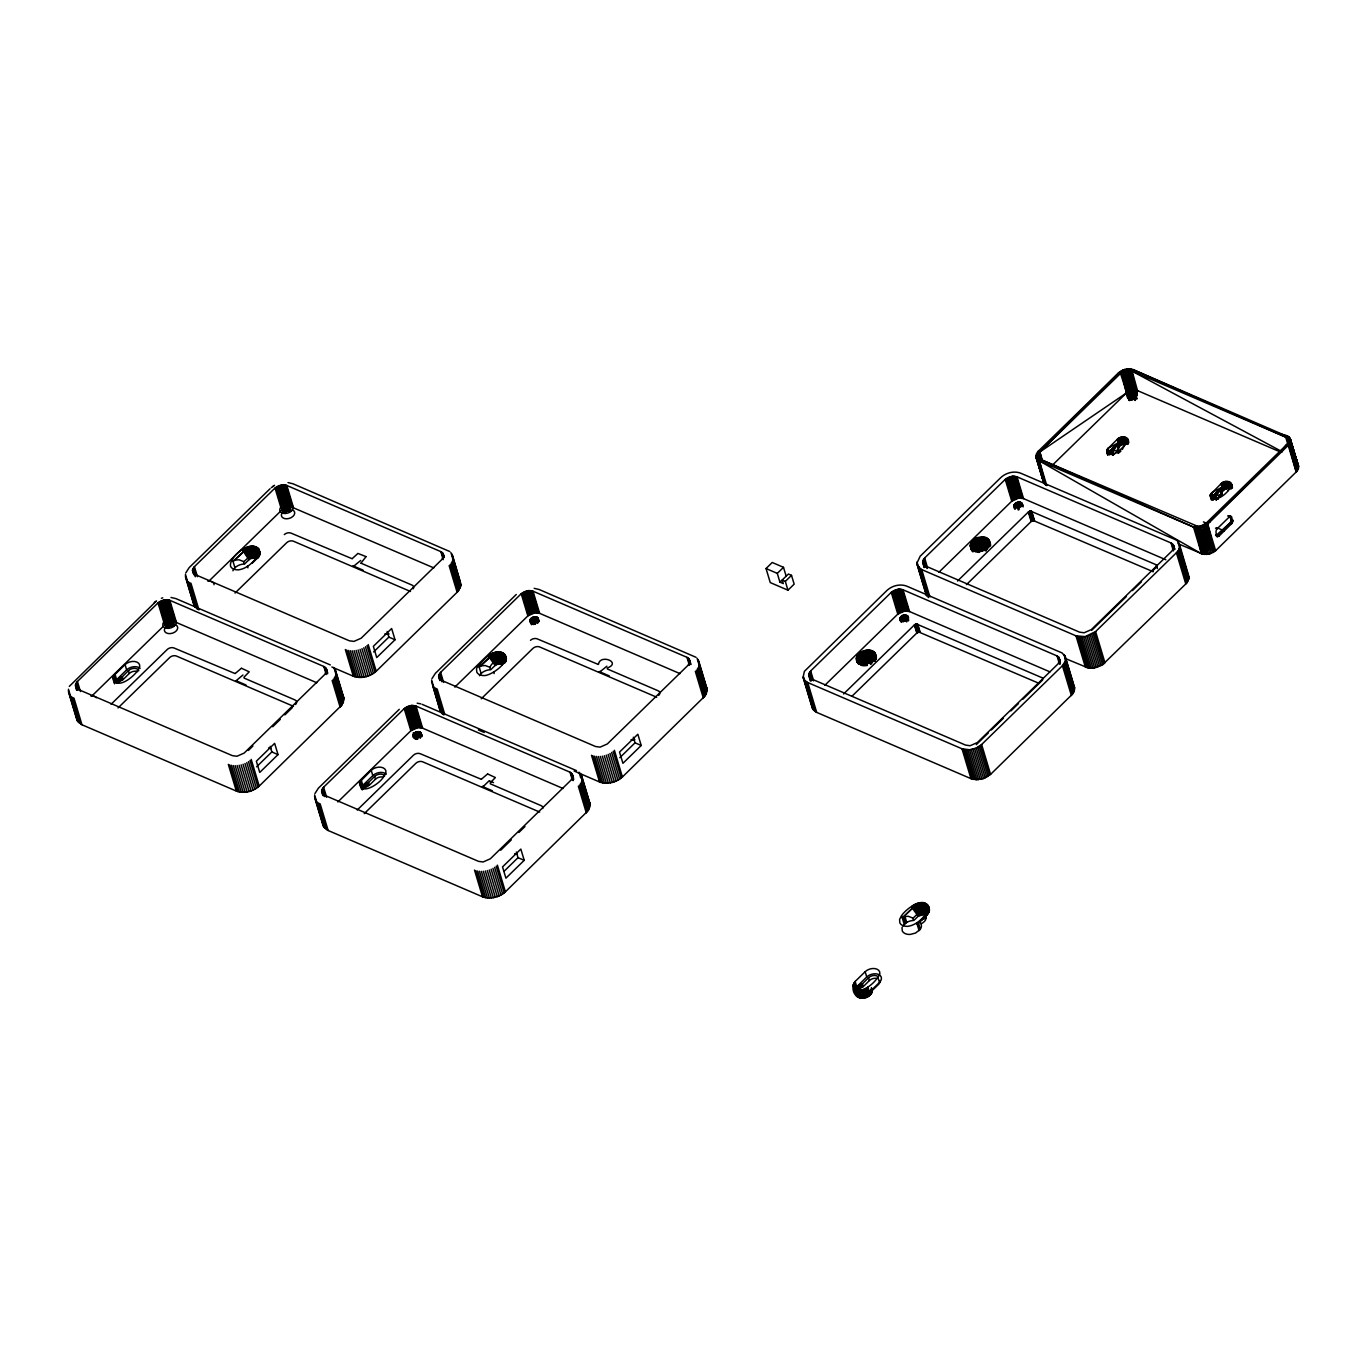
<?xml version="1.0" encoding="UTF-8"?>
<svg xmlns="http://www.w3.org/2000/svg" width="1367" height="1367" viewBox="0 0 1367 1367"><rect width="100%" height="100%" fill="white"/><g stroke="black" fill="none" stroke-linecap="round" stroke-linejoin="round"><path stroke-width="1.5" d="M1043.858 482.79L1035.981 457.279L1038.254 451.247L1118.855 372.644L1120.496 373.345L1129.074 400.07L1129.826 397.096L1133.773 395.49L1133.807 393.388M1124.819 369.329L1133.773 395.49L1134.798 395.541L1136.233 390.193L1131.603 370.935L1132.987 369.568L1285.732 437.132L1288.192 439.388L1290.499 439.354L1288.244 445.386L1207.625 523.988L1203.353 526.722L1198.176 527.85L1193.494 527.064L1040.765 459.5L1038.031 456.219L1039.005 452.973L1118.855 372.644L1123.127 369.91L1128.305 368.782L1132.987 369.568L1289.337 437.269L1298.513 466.062L1297.266 470.932L1215.639 550.679L1209.675 553.994L1202.926 554.233L1178.098 543.707M1279.922 451.776L1137.498 390.603L1131.773 390.244L1126.391 393.012C1127.621 410.032 1146.417 389.202 1129.296 395.336L1129.245 397.831L1126.391 393.012L1121.606 372.422L1120.103 371.585L1131.603 370.935L1285.732 437.132L1288.346 436.432L1298.513 466.062L1290.055 438.26L1287.629 438.482L1288.637 442.276M1288.466 440.413L1287.492 443.66L1281.272 451.178L1286.603 444.685L1288.244 445.386L1296.258 472.093L1288.107 442.583L1290.004 443.011L1298.018 469.718L1290.465 441.78L1288.192 439.388L1290.055 438.26L1298.65 467.241L1290.499 439.354L1288.466 440.413L1290.636 440.533L1298.479 468.471L1290.465 441.78L1288.432 441.473L1290.004 443.011L1297.266 470.932L1289.252 444.241L1287.492 443.66L1288.244 445.386M501.621 652.367C514.607 658.621 493.299 674.871 484.721 675.571A10.03 6.63 -16.7 0 1 476.81 672.171L476.519 669.01A8.595 5.69 -16.7 0 1 477.339 667.113C483.405 660.62 491.061 649.564 501.621 652.367L502.15 654.127L500.117 653.904L499.861 661.457L502.082 665.063M869.617 650.214C869.942 653.153 870.864 666.857 871.018 660.09L872.436 650.914C865.584 647.821 853.008 653.887 857.263 662.414M920.709 923.477L920.008 921.102C926.245 918.299 935.113 905.586 923.186 904.664C919.29 913.959 932.704 917.342 920.982 923.938A10.03 6.63 -16.7 0 1 920.316 929.218L915.582 933.046L910.217 934.43A10.03 6.63 -16.7 0 1 902.305 931.012L902.015 927.851A8.595 5.69 -16.7 0 1 902.169 927.287M870.523 662.055L868.335 662.089L866.405 650.282M977.132 538.171L977.866 540.631L981.113 539.965L983.488 550.44L981.814 547.466L980.378 537.334C969.186 536.565 966.794 553.96 979.729 551.004C990.921 551.772 993.331 534.377 980.378 537.334M1217.262 537.06L1230.351 522.621L1231.086 520.297L1229.753 515.889L1231.394 516.589L1232.709 521.015L1231.992 523.322L1219.21 535.864C1216.049 537.949 1214.955 530.55 1217.091 528.824L1229.497 516.743L1231.394 516.589M75.51 686.354L78.363 689.498L232.356 755.643L236.935 756.259L244.146 753.08L324.748 674.478L326.747 670.291L323.808 666.464L169.816 600.318L165.236 599.72L158.025 602.881L77.423 681.484L75.475 684.97L76.706 690.386M76.449 715.915L77.543 721.161L81.969 724.766L236.337 791.066C244.061 793.937 253.22 791.561 259.217 786.093L342.194 704.706L343.783 697.734L335.376 669.745M192.474 570.124L193.02 572.773L195.361 574.653L349.354 640.798L353.933 641.396L361.144 638.235L441.746 559.633L443.745 555.446L440.823 551.619L286.814 485.473L282.251 484.858L275.04 488.036L194.422 566.639L192.474 570.124L193.687 574.14M193.448 601.07L195.396 607.426L185.434 574.379M321.621 791.408L323.62 787.204L404.222 708.619L411.433 705.44L415.995 706.055L570.005 772.184L572.927 776.012L570.928 780.215L490.326 858.801L483.115 861.979L478.553 861.364L324.543 795.235L321.621 791.408L322.817 795.423M438.619 676.562L440.618 672.359L521.22 593.756L528.431 590.595L533.01 591.21L687.003 657.339L689.942 661.167L687.943 665.353L607.324 743.956L600.113 747.134L595.551 746.519L441.541 680.373L438.619 676.562L439.832 680.578M331.839 666.993L353.335 676.221C361.059 679.091 370.218 676.699 376.215 671.248L458.201 591.21L460.867 585.623L458.919 579.266M322.954 820.234L323.108 825.685L328.148 830.504L482.534 896.803C490.24 899.674 499.399 897.282 505.397 891.831L588.374 810.426L589.963 803.454L581.556 775.465M574.123 771.039L599.532 781.958C607.256 784.812 616.397 782.437 622.412 776.986L705.389 695.581L706.978 688.609L698.571 660.62M808.666 675.144L810.665 670.941L891.267 592.355L898.478 589.177L903.04 589.792L1057.05 655.921L1059.972 659.748L1057.973 663.952L977.371 742.537L970.16 745.716L965.598 745.1L811.588 678.972L808.666 675.144L810.443 681.056M811.947 704.825L812.887 709.302L816.697 712.395L970.963 778.643L976.858 779.72L983.608 778.541L990.579 774.388L1073.18 693.411L1074.547 687.447L1065.252 656.485L1062.005 652.913L906.629 586.101C900.016 583.624 892.155 585.674 887.029 590.373L804.411 671.334L803.061 677.297L812.357 708.26M916.898 563.204L920.162 556.232L1000.986 477.425C1006.129 472.726 1013.989 470.692 1020.602 473.153L1174.868 539.401C1180.729 541.349 1180.951 549.278 1176.423 552.764L1095.599 631.571L1085.244 636.595L1075.983 635.843L921.717 569.595L917.906 566.485L916.898 563.204L926.689 595.807M922.708 562.879L925.562 566.023L1079.571 632.152L1084.134 632.767L1091.344 629.589L1171.946 551.004L1173.945 546.8L1171.023 542.972L1017.014 476.844L1012.451 476.229L1005.241 479.407L924.639 557.992L922.64 562.196L924.109 567.493M1065.833 658.723L1088.047 667.899L1094.625 667.865L1102.588 664.738L1186.727 583.025L1189 578.258L1187.342 572.824M1129.074 400.07L1128.322 397.609L1129.296 395.336L1126.391 393.012L1039.877 451.947L1038.254 451.247L1041.364 460.833M868.575 650.145L869.087 661.987M1129.826 397.096L1130.116 394.704L1127.502 392.09L1121.606 372.422L1122.905 371.636L1128.8 391.304L1131.62 395.952L1132.149 393.867L1123.127 369.91L1125.861 370.577L1130.253 390.689L1133.243 393.73L1132.679 395.627L1128.8 391.304L1124.34 371.004L1121.538 370.679L1122.905 371.636L1127.502 392.09L1131.09 394.192L1130.646 396.447L1128.1 395.644L1129.826 397.096L1129.296 395.336M259.645 552.558C255.834 535.761 227.981 555.993 230.613 566.451A10.03 6.63 -16.7 0 0 238.541 569.851C247.803 568.587 255.475 560.419 259.645 552.558L260.174 554.318M259.935 554.336L258.944 550.115L254.911 548.321L253.681 555.72L254.382 558.095L256.466 559.206L254.894 556.13L250.041 556.198L243.839 561.649L243.804 564.041A10.03 6.63 -16.7 0 0 234.936 567.783L233.586 569.475A8.595 5.69 -16.7 0 0 232.92 570.791M505.91 660.825L505.414 656.553L502.355 663.491L505.79 657.185C504.372 666.993 493.812 656.621 490.035 667.386L489.984 669.762A10.03 6.63 -16.7 0 0 481.133 673.521L479.766 675.195A8.595 5.69 -16.7 0 0 479.441 675.742M505.619 659.082L506.132 660.825L505.927 657.527M856.477 659.971C860.868 670.787 883.936 658.689 872.436 650.914M873.513 661.269L876.059 658.296L875.957 655.323L876.298 658.279L875.769 656.536M978.191 537.812C980.583 542.477 970.228 542.084 971.014 547.996L971.681 550.081L975.645 551.482M971.185 549.483C991.024 555.173 967.682 552.012 970.587 543.981M928.894 909.055C925.955 892.822 902.459 911.037 900.409 917.889A8.595 5.69 -16.7 0 0 899.589 919.769L899.879 922.947A10.03 6.63 -16.7 0 0 907.791 926.348C917.052 925.083 924.724 916.898 928.894 909.055L929.423 910.815M925.356 915.292C924.485 911.447 920.76 910.268 924.16 904.817L927.988 906.731L929.252 909.328L924.81 916.351L925.527 918.709M869.822 661.97L870.061 652.144L865.841 652.23L860.766 654.383L860.236 652.623M984.206 550.423L983.591 537.265M165.356 623.762C165.253 628.376 173.387 626.872 173.626 622.976C172.276 617.679 161.682 622.327 166.398 627.282M284.387 506.593L285.976 511.856C303.218 501.501 269.214 507.687 287.138 511.514M413.039 735.275C413.295 731.379 421.412 729.875 421.326 734.472C419.566 741.512 410.015 733.208 413.808 737.975M421.685 734.763C419.498 731.909 413.398 733.806 413.637 737.531M530.037 620.43C530.293 616.534 538.41 615.013 538.325 619.627C536.565 626.65 527.013 618.362 530.823 623.13M530.635 622.668L531.575 620.157L534.787 618.619L537.983 619.166L538.854 621.387L537.863 617.747M899.982 618.653C902.562 609.938 914.301 619.661 903.399 620.977C897.213 617.252 900.887 623.677 901.092 618.875C902.408 614.996 909.551 618.875 907.791 615.987M1014.024 505.192C1013.938 509.806 1022.055 508.302 1022.311 504.406C1020.653 498.904 1010.179 504.133 1015.015 509.225M860.151 663.986L863.722 664.858L857.006 661.731L859.159 655.682L860.082 655.101L864.884 660.893L865.584 663.268L864.081 665.268L863.363 662.892L857.143 658.689L856.613 656.929M970.929 543.195L971.339 547.21L970.365 544.75M1125.861 370.577L1126.562 368.953L1131.773 390.244L1134.285 393.799L1136.233 390.193L1130.338 370.525L1131.568 369.107L1137.498 390.603L1136.455 396.259L1134.798 395.541L1133.311 390.022L1128.92 370.32L1129.996 368.834L1134.815 390.005L1133.773 395.49M1128.646 442.549C1128.988 436.774 1122.085 435.526 1118.36 438.431L1118.428 442.737L1111.747 452.255L1113.251 454.63M1218.39 499.228C1211.64 499.297 1218.1 491.505 1220.526 490.07L1221.944 487.199L1221.876 482.893C1225.823 479.817 1232.726 481.492 1232.368 487.421M1137.498 390.603L1135.721 395.815L1135.191 394.055L1137.498 390.603L1136.643 395.798M1230.625 487.028L1228.215 481.509L1230.3 488.532L1226.968 481.372L1229.036 488.395L1225.635 481.457L1227.686 488.497L1224.302 481.748L1226.336 488.788L1223.021 482.226L1225.054 489.301L1221.876 482.893L1210.376 494.564L1211.435 498.084L1212.666 496.255L1215.263 496.717L1216.596 499.604L1221.739 494.512C1221.09 489.779 1227.617 487.353 1231.428 488.873M870.625 650.367C866.268 661.201 876.435 666.84 875.427 653.58M506.046 657.852L502.287 664.533L501.552 662.175L504.338 655.442L502.868 654.588L500.51 661.611L501.211 663.986M856.306 658.484L857.878 662.961C864.064 668.668 863.209 657.783 869.805 659.68L871.565 650.607M970.28 545.536C972.193 552.234 977.713 550.798 981.814 547.466C986.051 548.372 989.571 548.936 990.135 543.075L986.137 540.273L978.943 540.273M864.217 650.76L864.747 652.503L866.934 652.196L868.37 659.612L867.498 650.162M982.548 537.197L982.565 547.364L981.472 537.214M871.548 663.935L870.454 659.851L871.958 652.52L866.934 652.042L861.688 653.802L861.159 652.059M985.556 550.679L984.633 547.603L986.273 540.119L985.539 537.658M1109.098 454.613L1111.661 452.87L1107.714 454.579L1108.398 452.682L1118.428 442.737L1117.386 439.234L1118.36 438.431L1121.538 444.839L1126.784 444.07L1124.699 437.047L1127.912 444.412L1125.81 437.389L1128.083 443.062M1232.163 486.994L1231.308 483.901C1231.564 491.197 1213.264 506.046 1210.376 494.564L1210.94 497.537M113.085 677.998L115.067 674.358L125.063 664.618A8.561 5.656 -16.7 0 1 136.837 662.055A8.561 5.656 -16.7 0 1 137.777 670.069C135.367 675.401 116.708 691.377 113.085 677.998L114.298 682.03M359.47 782.795C360.478 797.61 382.64 781.565 383.956 775.807A8.561 5.656 -16.7 0 0 383.016 767.776A8.561 5.656 -16.7 0 0 371.243 770.339L359.88 781.856L361.298 788.844M853.196 985.077L855.161 981.455L865.157 971.698A8.561 5.656 -16.7 0 1 876.948 969.152A8.561 5.656 -16.7 0 1 877.87 977.166L879.459 982.429L869.463 992.186L871.223 989.486L872.078 992.288C866.388 1002.729 850.957 998.799 853.196 985.077L856.22 995.74M872.078 992.288L871.428 987.64M803.061 677.297L804.65 680.39L807.743 682.543L962.009 748.791L969.579 749.765L976.26 748.039L981.626 744.519L1062.449 665.712L1065.371 661.15L1065.252 656.485M986.12 550.918L985.197 547.842L987.145 540.426L986.41 537.966M862.133 651.546L862.662 653.306L857.143 658.689L857.502 662.329M873.24 651.324L871.497 660.415L872.214 662.773M988.512 539.384L989.247 541.845L985.675 548.167L987.948 540.836L987.213 538.376M864.286 664.721L863.585 662.363L857.707 657.92L857.417 655.374M255.834 548.56L253.681 555.72L253.493 546.253M502.014 654.28L499.861 661.457L501.108 654.058L505.124 655.852L504.594 654.092M925.083 905.039L922.93 912.216L918.009 913.429L913.105 918.146L913.053 920.521A10.03 6.63 -16.7 0 0 906.714 922.417L902.835 925.955M870.454 659.851L872.812 652.828L870.061 652.144M984.633 547.603L986.991 540.58L983.283 539.657M925.937 905.364L923.579 912.37L924.28 914.745M255.031 558.249L254.33 555.891L256.688 548.868L254.894 556.13L255.595 558.505M503.654 654.981L501.074 661.85L501.792 664.225M871.018 660.09L873.581 653.221L875.068 654.075L871.497 660.415L874.47 653.546L873.94 651.786M985.197 547.842L987.76 540.973L989.742 542.426L986.068 548.543L989.742 542.426L989.007 539.982M926.706 905.74L924.143 912.626L924.861 914.984M1015.083 508.712C1016.04 502.953 1026.087 508.968 1021.764 503.039M185.758 572.961L189.142 567.647L270.068 488.737M314.94 793.526L318.34 788.229L399.267 709.319M431.938 678.681L435.338 673.384L516.265 594.474M257.457 549.261L255.561 559.855L257.816 557.685M985.675 548.167L988.649 541.298L987.914 538.837M927.407 906.201L924.622 912.934L926.074 917.667M925.083 919.205L924.382 916.847L928.415 913.139L928.671 909.841M1209.966 521.972L1206.002 523.288L1207.625 523.988L1214.392 551.738L1206.395 525.031L1204.891 524.21L1207.625 523.988L1286.603 444.685L1206.002 523.288L1200.619 526.056L1199.918 527.679L1206.19 554.541L1197.577 526.295L1040.765 459.5L1038.151 460.201L1035.981 457.279L1038.031 456.219L1039.21 460.166L1038.031 456.219L1036.015 454.852L1038.049 455.143L1039.228 459.09M857.98 654.639L858.151 657.185L863.585 662.363L857.382 658.689M258.141 549.705L258.739 550.235C256.5 552.456 254.057 563.033 258.653 555.822M501.945 662.568L504.338 655.442M927.988 906.731L925.015 913.327L926.16 917.137M259.217 550.816L256.022 557.275L259.593 551.448L258.739 550.235M872.146 661.235L876.23 656.023L872.146 661.235L875.563 654.673L875.034 652.913M926.143 916.625L925.271 913.771L928.483 907.312M69.307 686.388L156.47 600.933M875.341 654.776L871.873 660.791L874.863 654.195L873.581 653.221M875.068 660.569L875.512 659.817L874.521 661.303M858.647 653.922L858.698 656.45L863.91 661.833L864.627 664.208M972.603 540.973L973.355 543.434L971.322 546.441M925.271 913.771L928.859 907.944M1122.341 449.418L1127.792 439.439M1227.908 490.736L1229.975 487.592M256.176 557.753L259.593 551.448M925.425 914.25L929.116 908.628M1115.233 377.907L1118.855 372.644L1121.606 372.422L1039.877 451.947L1042.389 462.285M259.867 552.131L256.21 558.266L258.756 555.139M988.409 547.278L990.323 544.562L989.537 542.528L986.342 548.987L990.409 543.776M929.252 909.328L925.459 914.762L929.287 910.08M1220.902 483.679L1221.944 487.199L1211.606 492.735L1212.666 496.255L1220.526 490.07L1216.032 495.52L1217.091 499.04L1219.415 495.845M927.322 912.131L927.851 913.891L917.189 924.348L920.008 921.102M971.954 541.691L972.877 544.203L976.944 541.195L981.267 550.986L979.985 551.721L974.21 539.675M502.39 664.003L506.217 659.304M873.598 660.671L876.401 657.51L875.871 655.75M1217.091 499.04L1221.585 493.607L1220.697 489.096L1212.666 496.255L1215.553 496.101L1216.596 499.604L1216.032 495.52L1221.739 494.512L1220.68 491.009L1221.585 493.607M1117.386 439.234L1107.338 449.162L1107.731 454.869M503.569 663.046L506.115 660.073M137.708 671.641A6.117 4.05 -16.7 0 0 129.301 673.47L123.184 679.502L116.708 683.295L114.281 675.23M383.136 777.122A6.117 4.05 -16.7 0 0 375.481 779.207L369.363 785.222L362.904 789.032L360.478 780.95M877.05 978.482A6.117 4.05 -16.7 0 0 869.395 980.566L863.278 986.598L856.819 990.392L854.392 982.309M925.852 918.197L925.151 915.822L928.979 911.584M927.646 913.822L918.419 922.896L920.316 929.218M873.581 660.927L876.059 658.296M873.445 661.525L875.854 659.065M257.064 558.18L259.388 555.856M925.151 915.822L928.637 912.353M140.118 668.429A8.561 5.656 -16.7 0 0 126.635 669.881L116.639 679.638L122.329 676.682L128.447 670.667A6.117 4.05 -16.7 0 1 134.376 668.36A6.117 4.05 -16.7 0 1 138.802 670.701M386.297 774.149A8.561 5.656 -16.7 0 0 372.815 775.619L362.819 785.359L368.526 782.42L374.643 776.388A6.117 4.05 -16.7 0 1 384.691 775.858M879.459 982.429A8.561 5.656 -16.7 0 0 878.52 974.415A8.561 5.656 -16.7 0 0 866.746 976.978L856.75 986.718L862.44 983.779L868.558 977.747A6.117 4.05 -16.7 0 1 878.178 976.721M208.673 581.351L281.67 510.164M91.674 696.196L163.151 626.496M249.46 559.308L249.358 556.54L245.684 549.978L233.039 561.461L243.958 551.14L249.46 559.308L244.556 564.024M252.212 563.187L255.116 560.35M111.069 704.278L167.287 649.445A4.887 3.23 -16.7 0 1 174.019 647.992L235.107 673.572M235.039 593.056L286.711 542.682A4.887 3.23 -16.7 0 1 293.444 541.212L410.493 591.484M118.04 707.918L169.713 657.527A4.887 3.23 -16.7 0 1 176.446 656.057L293.495 706.329M352.31 558.573L357.915 553.413L365.878 556.574M235.295 673.435L241.395 668.241M354.412 565.613L360.717 560.47M244.01 677.178L249.204 671.829L241.6 668.309M248.384 750.449L252.946 746.006M272.716 726.748L280.303 719.332M284.866 714.89L292.47 707.474M373.601 651.956L388.843 637.107L387.169 631.486M256.603 766.802L271.845 751.953L270.153 746.331M395.029 639.756L376.728 657.578L373.362 646.335L391.645 628.512L395.029 639.756L388.843 637.107M278.014 754.601L259.73 772.44L256.364 761.197L274.647 743.358L278.014 754.601L271.845 751.953M454.852 687.088L527.867 615.902L535.061 612.724L539.64 613.339L679.997 673.623M337.854 801.933L410.852 730.747L418.063 727.569L422.642 728.184L562.999 788.469M495.127 665.49L496.255 664.635L495.555 662.26L490.975 656.245L479.236 667.181L489.403 657.527L495.127 665.49L490.736 669.745M357.248 809.999L413.483 755.182A4.887 3.23 -16.7 0 1 420.216 753.713L481.304 779.31M481.235 698.793L532.908 648.402A4.887 3.23 -16.7 0 1 539.64 646.95L656.69 697.204M364.237 813.638L415.91 763.247A4.887 3.23 -16.7 0 1 422.642 761.795L539.675 812.066M598.49 664.311C599.908 653.631 622.156 662.397 607.204 668.053M481.492 779.156L487.575 773.961M600.591 671.334L606.897 666.207M483.593 786.179L489.181 780.745M490.206 782.898L495.384 777.55L487.797 774.03M787.956 590.185L785.324 581.402L782.232 580.069L783.291 583.589L779.925 582.154L788.434 574.037L791.51 575.353L794.159 584.136L787.956 590.185L770.253 582.581L766.033 568.535L772.235 562.486L783.496 567.322L786.128 576.105M779.925 582.154L777.293 573.371L783.496 567.322M500.664 850.24L511.292 839.868M518.896 832.469L524.979 826.539M785.324 581.402L791.51 575.353M619.798 757.694L635.04 742.828L633.348 737.206M504.32 871.052L518.025 857.673L516.35 852.051M641.208 745.476L622.925 763.316L619.541 752.072L637.842 734.233L641.208 745.476L635.04 742.828M524.21 860.321L505.91 878.161L502.543 866.917L520.827 849.078L524.21 860.321L518.025 857.673M1040.765 459.5L1039.364 460.867L1045.635 484.892M938.77 572.363L1011.768 501.176L1018.979 498.015L1023.558 498.63L1165.863 559.752M824.797 685.311L897.794 614.125L905.005 610.964L909.585 611.579L1049.941 671.863M1051.872 465.686L1126.391 393.012L1130.116 394.704L1130.646 396.447M957.532 581.043L1028.343 512.01L1030.598 511.087L1156.585 564.947L1156.79 566.792L1152.039 571.474M843.559 693.992L914.369 624.958L916.625 624.035L1042.85 678.083L1042.577 680.014L1022.994 699.118M852.017 696.196L916.796 633.041L919.051 632.118L1038.903 683.295M966.418 584.666L1031.179 521.493L1033.435 520.571L1153.287 571.765M1126.459 443.13C1122.854 447.06 1112.943 459.808 1106.774 451.964M1120.291 451.144L1117.967 453.4L1120.974 451.007M1216.032 495.52L1212.666 496.255L1221.944 487.199L1223.892 489.967L1221.876 482.893M1201.508 553.755L1193.494 527.064L1194.895 525.697L1201.508 553.755L1038.151 460.201L1039.689 458.902L1037.16 459.363L1043.875 483.098L1035.844 456.082L1038.031 456.219M1091.772 630.238L1126.425 596.456M1132.457 590.578L1141.496 581.761M976.294 744.656L988.358 732.9M991.365 729.961L1003.412 718.205M1010.948 710.874L1018.483 703.527M1215.964 535.591L1233.017 520.195M913.805 920.504L918.18 916.249L912.472 908.286L902.288 917.958L912.285 908.201L917.872 905.039L923.272 904.493L922.742 902.75M853.196 986C858.989 997.09 874.538 983.129 877.87 977.166M1112.516 451.059L1113.097 455.16L1111.747 452.255L1109.15 451.793L1117.181 444.634L1118.223 450.068L1112.516 451.059L1113.575 454.579L1118.223 450.068L1119.419 446.325L1117.676 443.66L1109.15 451.793L1112.516 451.059L1117.01 445.625L1109.15 451.793L1108.09 448.273L1118.428 442.737L1120.393 445.522L1121.538 444.839L1119.522 437.782L1122.837 444.343L1120.786 437.286L1124.17 444.036L1122.119 436.996L1125.519 443.95L1123.452 436.927L1126.784 444.07M872.266 990.46L878.485 984.462A6.117 4.05 -16.7 0 0 879.75 980.6M1212.666 496.255L1221.175 488.122L1222.935 490.787L1221.944 487.199M973.355 543.434L975.098 542.238L980.6 551.328M924.382 916.847L927.185 914.608L926.655 912.848M918.18 916.249L923.648 914.574M1212.922 499.809L1215.28 497.896L1211.333 499.946L1215.16 497.315L1216.305 500.219L1215.263 496.717L1211.914 497.144L1210.854 493.624L1211.435 498.084L1215.263 496.717L1211.23 499.023L1210.188 495.52L1210.957 498.459M499.69 651.974L500.202 653.734L494.854 654.434L489.984 656.775L489.454 655.015M918.709 915.787L913.207 907.62L913.891 906.902L915.89 905.962L920.008 915.053M272.836 486.549L274.562 485.285M271.281 487.677L273.468 486.071M154.283 602.522L155.821 601.395M865.584 663.268L868.335 662.089M250.076 558.898L250.041 556.198L246.624 549.483L244.642 550.423L244.112 548.663M1043.414 482.004L1036.425 458.372L1038.288 457.227L1035.981 457.279M1213.025 499.98L1215.605 498.391M533.403 618.226L534.822 622.976L532.207 624.206L530.789 619.473M416.405 733.071L417.824 737.821L415.209 739.069L413.312 732.729M1107.441 454.015L1106.672 451.059L1107.714 454.579L1111.747 452.255L1108.398 452.682L1107.338 449.162L1107.919 453.622L1111.747 452.255M859.399 653.238L866.2 662.858M1109.133 454.801L1111.781 453.434M352.122 558.727L291.034 533.13A4.887 3.23 -16.7 0 0 284.302 534.6M354.224 565.75L353.062 565.904M495.367 652.247L495.896 653.99L491.744 655.579L491.214 653.819M598.302 664.447L537.214 638.867A4.887 3.23 -16.7 0 0 530.481 640.32M600.403 671.47L599.259 671.624M483.405 786.333L482.243 786.469M496.255 664.635L500.578 663.815M1129.86 396.55L1130.919 400.07L1135.379 398.668L1135.328 395.148M1211.23 499.023L1215.16 497.315M974.944 542.135L975.987 541.691L979.678 548.252L976.106 538.598M866.883 662.534L862.662 653.306L865.499 660.5L861.808 653.939L860.766 654.383L864.884 660.893M250.742 558.573L254.382 558.095M981.267 550.986L982.736 550.542M975.132 539.111L975.867 541.571L976.944 541.195M252.451 546.185L252.98 547.945L247.564 548.902L247.034 547.159M923.186 904.664L916.881 905.552L920.726 914.796M234.646 560.162L239.071 559.787L243.839 561.649M480.825 665.883L485.268 665.524L490.035 667.386M913.105 918.146L908.337 916.283L903.895 916.659L905.791 922.981M161.374 598.268L162.758 597.84M857.006 661.731L863.448 664.43M905.244 616.004L906.663 620.755L904.766 621.199L903.348 616.466M976.841 541.059L977.935 540.768L981.984 550.73M287.207 505.807L288.796 511.07L287.343 511.292L285.771 506.029M536.735 619.251L537.675 622.412L535.761 622.703L534.343 617.952M420.677 737.257L418.763 737.548L417.345 732.815M255.441 546.646L255.971 548.389L249.734 548.44L252.212 558.112M1200.619 526.056L1197.577 526.295L1196.501 527.799L1202.926 554.233L1194.912 527.525L1196.159 526.107L1204.515 554.489L1198.176 527.85L1199.081 526.278L1199.918 527.679L1207.932 554.37L1200.619 526.056L1203.353 526.722L1211.367 553.413L1204.942 525.953L1203.592 524.996L1206.395 525.031L1212.956 552.661L1204.942 525.953L1202.14 525.612L1203.353 526.722L1209.675 553.994L1201.661 527.303M981.113 539.965L984.24 539.897L984.906 550.508M389.099 633.929L388.006 634.032A10.03 6.63 -16.7 0 1 384.879 633.844M500.117 653.904L496.99 653.973L499.143 663.747M634.886 739.701L634.185 739.769A10.03 6.63 -16.7 0 1 631.076 739.564M1036.425 458.372L1038.852 458.133L1037.16 459.363L1044.593 484.157M1109.15 451.793L1112.037 451.64L1113.097 455.16M981.113 539.794L982.172 539.845M866.934 652.042L867.994 652.093M236.064 680.749L242.984 675.008M971.664 545.655L977.764 550.115L972.125 544.886L971.39 542.426M857.707 657.92L856.955 656.143M288.01 482.602L292.948 483.764L449.846 551.567M534.189 588.34L539.145 589.502L696.025 657.305M171.012 597.464L175.95 598.626L330.318 664.926M417.191 703.185L420.746 703.851M982.207 539.675L983.232 539.828L983.3 547.364M270.769 748.484L268.53 747.903M516.948 854.204L514.727 853.623M857.946 657.134L863.91 661.833M433.817 567.903L291.769 507.106L285.139 484.977M986.991 540.58L988.649 541.298M871.958 652.52L874.47 653.546M972.057 550.713L975.765 551.687M1278.897 433.544L1287.116 435.765L1285.732 437.132L1288.09 444.993M860.27 664.123L864.098 665.251M858.493 656.382L864.354 661.355L865.055 663.713M857.878 662.961L863.722 664.858M984.325 539.726L986.137 540.273L983.984 547.432L984.599 537.419M870.147 651.974L871.035 652.281M316.819 682.748L175.642 622.173L169.012 600.028M986.273 540.119L987.948 540.836M872.095 652.367L872.966 652.674M863.26 663.422L857.092 660.945L863.26 663.422L856.921 659.458L856.391 657.698M1229.941 516.282L1231.582 516.982M1228.284 515.701L1229.924 516.418M1227.856 516.043L1229.497 516.743M1231.001 519.802L1232.624 520.502M1231.086 520.297L1232.709 521.015M1231.052 520.878L1232.692 521.579M1230.915 521.476L1232.556 522.177M1230.676 522.074L1232.316 522.775M1230.351 522.621L1231.992 523.322M1229.975 523.065L1231.599 523.766M1203.404 521.886L1207.198 523.527M1216.698 527.611L1224.302 530.874L1223.773 529.114M1215.468 528.123L1217.091 528.824M1217.57 535.163L1219.21 535.864M1217.16 535.488L1218.783 536.189M1215.502 534.907L1218.356 536.377M1215.69 535.317L1217.963 536.411M1193.494 527.064L1039.364 460.867L1046.814 485.661M766.033 568.535L777.293 573.371M859.159 655.682L864.354 661.355L859.928 654.998M361.127 563.238L411.98 585.076A4.887 3.23 -16.7 0 1 413.193 588.818M607.307 668.959L658.159 690.796A4.887 3.23 -16.7 0 1 658.689 695.393M353.267 565.955L363.075 570.159M599.464 671.693L609.255 675.896M489.403 657.527L488.702 655.682M912.472 908.286L911.772 906.458M422.13 704.347L576.515 770.646M478.382 729.927L484.243 732.439M489.899 781.053L493.538 782.607M244.129 678.1L294.964 699.938A4.887 3.23 -16.7 0 1 295.511 704.518M490.309 783.821L541.161 805.659A4.887 3.23 -16.7 0 1 542.75 808.512M236.269 680.8L246.06 685.021M482.448 786.538L492.257 790.741M971.424 549.414L976.072 551.482M971.271 548.697L977.473 551.687M872.812 652.828L873.752 653.067M874.265 653.682L875.068 654.075L874.538 652.332M1131.603 370.935L1282.331 451.811M530.106 619.917L532.036 624.172L531.507 622.412M863.363 662.892L857.143 658.689M979.062 548.645L973.372 540.29M977.764 550.115L971.561 546.441L977.456 551.174M972.33 544.937L978.088 549.602L972.877 544.203L978.533 549.107L979.456 552.165M1133.875 399.198L1135.379 400.463L1134.849 398.703M1296.36 463.123L1297.351 463.96L1289.918 439.183L1298.069 464.951M1072.036 683.517L1074.547 687.447M439.559 708.191L442.635 714.155L434.638 687.447M340.844 693.12L341.904 694.111M973.526 543.502L978.533 549.107L974.278 542.853M504.919 655.972L505.107 654.69M366.031 556.677L360.956 563.136M490.155 656.861L495.657 665.028M588.1 799.849L589.963 803.454M919.325 915.394L913.361 905.159M244.778 550.525L249.358 556.54M876.367 656.758L872.3 661.713L876.401 657.51M1220.697 489.096L1222.201 491.693L1221.175 488.122M1117.181 444.634L1118.684 447.231L1117.676 443.66M914.933 906.458L918.624 913.019M491.864 655.699L495.555 662.26M705.953 686.114L706.978 688.609M342.758 695.222L343.783 697.734M1126.391 393.012L1128.903 398.6L1128.715 396.071M492.821 655.203L496.939 664.294M863.158 651.119L867.601 662.26M493.812 654.776L497.656 664.037M251.477 558.3L246.009 547.586M1231.582 487.523L1229.326 481.85L1230.898 487.113M980.344 547.911L977.866 540.631L978.977 540.426L981.062 547.654L979.285 537.521M863.756 653.016L866.165 660.158M1231.411 484.807L1232.419 487.865M1035.844 456.082L1043.397 479.595M908.098 616.397L908.628 618.157M907.38 615.628L907.91 617.388M908.081 618.38L908.611 620.14M906.868 615.355L907.398 617.115M907.756 618.892L908.286 620.635M906.287 615.167L906.817 616.91M905.62 615.047L906.15 616.807M904.92 615.03L905.45 616.79M906.218 620.191L906.748 621.951M904.202 615.099L904.732 616.859M903.467 615.253L903.997 617.013M902.767 615.492L903.297 617.252M902.1 615.816L902.63 617.576M901.502 616.192L902.032 617.952M900.99 616.637L901.519 618.397M900.563 617.115L901.092 618.875M900.255 617.628L900.785 619.388M900.938 620.362L901.468 622.122M901.058 621.78L900.05 618.14L900.938 621.404M538.154 618.157L538.923 620.874M537.453 617.406L537.983 619.166M538.137 620.14L538.666 621.9M536.941 617.132L537.47 618.875M536.342 616.927L536.872 618.687M537.402 621.131L537.932 622.891M535.676 616.825L536.223 618.567M536.872 621.575L537.419 623.335M534.975 616.79L535.505 618.55M534.258 616.859L534.787 618.619M533.523 617.03L534.07 618.773M534.907 622.515L535.437 624.275M532.822 617.269L533.352 619.029M534.189 622.668L534.719 624.429M532.156 617.576L532.686 619.336M533.455 622.737L534.001 624.497M531.558 617.969L532.088 619.729M532.754 622.72L533.284 624.48M531.045 618.397L531.575 620.157M532.105 622.617L532.634 624.36M530.618 618.892L531.148 620.635M530.311 619.388L530.84 621.148M530.994 622.139L531.524 623.899M421.156 733.002L421.925 735.719M420.848 732.592L421.856 736.232M420.438 732.251L420.968 734.011M421.139 735.002L421.668 736.745M419.925 731.977L420.455 733.737M419.344 731.772L419.874 733.532M418.678 731.67L419.208 733.43M419.874 736.42L420.404 738.18M417.977 731.653L418.507 733.395M417.26 731.721L417.789 733.464M416.525 731.875L417.055 733.635M415.824 732.114L416.354 733.874M417.191 737.514L417.721 739.274M415.158 732.439L415.688 734.182M416.457 737.599L416.986 739.342M414.56 732.815L415.09 734.575M415.756 737.565L416.286 739.325M414.047 733.259L414.577 735.002M415.107 737.462L415.636 739.222M413.62 733.737L414.15 735.497M413.312 734.233L413.842 735.993M413.107 734.763L413.637 736.523M1231.957 486.584L1230.915 483.081L1231.992 487.814M1128.458 442.139L1127.399 438.619L1128.476 443.369M1022.072 503.449L1023.131 506.952M1021.354 502.68L1022.413 506.2M1020.841 502.407L1021.901 505.927M1020.26 502.219L1021.303 505.722M1019.594 502.099L1020.653 505.619M1018.893 502.082L1019.953 505.602M1018.176 502.15L1019.218 505.67M1017.441 502.304L1018.5 505.824M1016.74 502.543L1017.8 506.063M1016.074 502.868L1017.133 506.388M1015.476 503.244L1016.535 506.764M1014.963 503.688L1016.006 507.208M1014.536 504.167L1015.596 507.687M1014.211 504.679L1015.271 508.182M1290.072 442.156L1288.346 436.432L1286.791 437.73L1288.244 443.438M1288.808 442.43L1287.629 438.482L1289.337 437.269L1286.791 437.73L1288.568 443.626M1230.232 482.38L1231.821 487.643M1207.625 523.988L1215.639 550.679M1134.815 390.005L1128.305 368.782L1127.416 370.337L1133.311 390.022M1135.926 394.499L1136.455 396.259M1135.84 395.131L1136.9 398.651M1136.25 397.336L1136.78 399.096M1179.225 543.536L1189.068 577.062M1134.32 395.148L1135.379 398.668M1177.961 541.554L1189 578.258M1179.345 548.201L1188.726 579.471M1131.261 395.866L1132.32 399.386L1132.252 393.645L1133.824 398.908L1133.807 395.234M1178.867 549.414L1188.248 580.685M1178.2 550.611L1187.581 581.864M1177.346 551.755L1186.727 583.025M1176.423 552.764L1185.804 584.034M1173.672 545.467L1174.868 549.431M1173.347 544.852L1174.543 548.816M1172.92 544.288L1174.116 548.252M1129.039 398.908L1129.569 400.651M1172.39 543.793L1174.168 549.722M1171.741 543.348L1173.535 549.295M1171.023 542.972L1173.399 550.901M1126.716 437.918L1128.305 443.198M1156.294 564.776L1157.422 568.569M1107.919 453.622L1106.86 450.119L1107.714 454.579M1095.599 631.571L1104.98 662.841M1094.523 632.511L1103.904 663.781M1039.877 451.947L1042.833 461.773M1093.207 633.468L1102.588 664.738M1040.15 459.944L1037.228 452.392L1039.005 452.973L1040.919 460.508M1091.772 634.339L1101.153 665.609M1045.584 484.995L1038.151 460.201L1044.627 484.072M1090.234 635.091L1099.615 666.361M1037.741 460.576L1043.448 479.646M1088.61 635.723L1097.991 666.993M1086.953 636.236L1096.334 667.489M1085.244 636.595L1094.625 667.865M1083.553 636.817L1092.934 668.087M1081.861 636.902L1091.242 668.173M1080.238 636.834L1089.619 668.104M1078.666 636.629L1088.047 667.899M1077.196 636.27L1086.577 667.54M1075.983 635.843L1085.364 667.113M1031.709 511.275L1034.546 520.759M1031.367 511.173L1034.221 520.656M1030.991 511.104L1033.845 520.588M1030.598 511.087L1033.435 520.571M1030.171 511.138L1033.025 520.622M1029.761 511.224L1032.615 520.707M1029.368 511.361L1032.205 520.844M1028.975 511.531L1031.829 521.032M1028.633 511.754L1031.487 521.237M1028.343 512.01L1031.179 521.493M1017.014 476.844L1023.558 498.63M1016.211 476.553L1022.738 498.34M1015.339 476.348L1021.867 498.118M1014.417 476.212L1020.944 497.998M1013.443 476.177L1019.97 497.964M1012.451 476.229L1018.979 498.015M1011.443 476.365L1017.971 498.152M1064.705 655.459L1074.684 688.609M1063.987 654.503L1074.599 689.805M1010.435 476.587L1016.963 498.357M1065.371 661.15L1074.325 691.001M1009.444 476.878L1015.971 498.665M1017.971 505.687L1019.15 509.669M1064.893 662.363L1073.847 692.215M1008.487 477.254L1015.015 499.04M1017.048 506.029L1018.244 510.011M1064.227 663.559L1073.18 693.411M1007.582 477.698L1014.109 499.485M1063.372 664.704L1072.326 694.573M1006.727 478.211L1013.255 499.997M1062.449 665.712L1071.403 695.564M1005.941 478.775L1012.469 500.561M1058.947 657.237L1060.143 661.201M1005.241 479.407L1011.768 501.176M1058.417 656.741L1060.194 662.67M1057.768 656.297L1060.16 664.225M1057.05 655.921L1059.425 663.849M989.4 540.631L990.545 544.51L986.478 549.483L990.323 544.562L990.477 546.031L989.742 543.588M972.21 549.5L972.945 551.96M970.297 546.287L971.834 550.816M981.626 744.519L990.579 774.388M924.639 557.992L927.595 567.903M980.566 745.459L989.52 775.328M924.024 558.659L926.997 568.552M923.511 559.342L925.903 567.271M979.233 746.416L988.204 776.285M923.118 560.06L924.912 565.989M922.845 560.778L924.622 566.707M922.674 561.478L924.451 567.425M977.798 747.288L986.752 777.139M976.26 748.039L985.214 777.891M921.717 569.595L929.919 596.952M920.606 569.031L928.825 596.388M974.637 748.672L983.608 778.541M919 566.656L928.33 597.601M916.967 562.008L926.843 594.799M972.979 749.184L981.933 779.036M917.035 564.349L926.416 595.619M971.271 749.543L980.242 779.412M969.579 749.765L978.533 779.634M967.904 749.851L976.858 779.72M966.264 749.782L975.218 779.651M964.692 749.577L973.663 779.446M963.222 749.219L972.176 779.087M962.009 748.791L970.963 778.643M917.735 624.223L920.162 632.306M917.394 624.121L919.82 632.186M917.018 624.053L919.444 632.135M916.625 624.035L919.051 632.118M916.198 624.07L918.624 632.152M915.787 624.172L918.214 632.255M915.394 624.309L917.804 632.391M915.001 624.48L917.428 632.562M914.66 624.702L917.086 632.784M914.369 624.958L916.796 633.041M903.04 589.792L909.585 611.579M902.237 589.502L908.782 611.288M901.366 589.297L907.893 611.066M900.443 589.16L906.97 610.946M899.469 589.126L905.996 610.912M907.141 615.885L908.559 620.618M898.478 589.177L905.005 610.964M906.201 615.902L907.62 620.652M897.47 589.314L903.997 611.1M896.462 589.519L902.989 611.305M904.288 616.192L905.706 620.943M895.47 589.826L901.998 611.613M894.514 590.202L901.041 611.989M902.425 616.807L903.843 621.541M893.608 590.647L900.135 612.433M901.554 617.218L902.972 621.968M892.754 591.159L899.281 612.946M900.733 617.696L901.673 620.857M891.967 591.723L898.495 613.51M891.267 592.355L897.794 614.125M875.546 657.305L876.076 659.065M875.205 658.091L875.29 660.62L874.76 658.86M874.197 659.595L874.726 661.355M870.044 662.687L870.557 664.447M865.311 650.47L867.635 659.714M866.849 663.764L867.379 665.524M865.755 663.952L866.285 665.712M864.662 664.072L865.191 665.814M863.585 664.089L864.115 665.849M862.543 664.02L863.073 665.78M861.552 663.866L862.081 665.626M860.612 663.627L861.125 665.387M858.237 662.448L858.766 664.208M857.622 661.901L858.151 663.661M928.825 906.799L929.355 908.559M928.176 905.45L929.526 910.046M927.663 904.851L928.193 906.611M927.065 904.322L927.595 906.082M926.365 903.843L926.894 905.603M928.347 910.627L928.859 912.37M925.562 903.45L926.091 905.21M927.885 911.379L928.415 913.139M924.69 903.126L925.22 904.886M923.75 902.886L924.28 904.646M921.7 902.681L922.229 904.441M920.623 902.698L921.153 904.458M919.53 902.801L920.059 904.561M922.947 914.506L922.178 904.612M920.059 904.732L922.212 914.506M918.436 903.006L918.966 904.766M921.461 914.608L918.983 904.92M917.36 903.279L917.872 905.039M916.283 903.638L916.813 905.398M915.258 904.083L915.787 905.843M914.284 904.578L914.813 906.338M912.524 905.774L913.053 907.534M917.855 923.631L919.752 929.953M916.659 922.588L919.085 930.671M904.886 916.334L906.714 922.417M903.057 917.274L904.954 923.596M901.776 916.198L904.202 924.28M810.665 670.941L813.638 680.851M810.05 671.607L812.425 679.519M809.554 672.291L811.93 680.219M809.144 672.991L811.52 680.92M808.871 673.709L810.648 679.655M808.7 674.427L810.494 680.373M807.743 682.543L816.697 712.395M806.633 681.979L815.603 711.848M805.573 681.244L814.527 711.096M803.591 676.938L813.621 710.242M803.523 678.135L812.887 709.302M868.558 977.747L869.395 980.566M871.428 988.546L872.283 991.365M865.157 971.698L866.746 976.978M870.83 990.409L871.668 993.228M870.232 991.314L871.069 994.134M867.874 986.906L870.301 994.988M866.951 987.709L869.378 995.791M865.892 988.409L868.318 996.492M864.713 989.007L867.139 997.09M862.44 983.779L863.278 986.598M863.466 989.503L865.892 997.585M861.142 984.137L861.996 986.94M862.184 989.845L864.61 997.927M859.894 984.616L860.749 987.435M860.868 990.067L863.295 998.149M858.732 985.214L859.57 988.033M859.57 990.135L861.996 998.218M857.673 985.932L858.51 988.734M858.322 990.05L860.749 998.132M855.161 981.455L857.587 989.537M857.16 989.828L859.587 997.91M856.101 989.469L858.527 997.551M853.794 983.215L856.22 991.297L855.827 994.937M855.161 988.973L857.587 997.056M853.401 984.155L855.212 990.204M854.392 988.375L856.819 996.458M697.939 659.407L707.132 689.959M697.085 658.296L707.047 691.343M698.708 666.071L706.722 692.761M698.161 667.472L706.158 694.18M697.375 668.873L705.389 695.581M696.367 670.24L704.381 696.931M695.325 671.368L703.339 698.076M689.344 659.219L691.07 664.516M688.9 658.655L690.113 662.687M688.37 658.142L690.181 664.191M687.738 657.715L689.549 663.747M687.003 657.339L689.412 665.387M614.398 750.278L622.412 776.986M613.185 751.354L621.199 778.045M611.647 752.465L619.644 779.173M609.955 753.473L617.969 780.181M608.161 754.362L616.175 781.07M606.264 755.097L614.279 781.804M604.317 755.695L612.331 782.402M602.334 756.122L610.348 782.83M600.335 756.395L608.349 783.086M598.37 756.481L606.384 783.188M596.473 756.412L604.47 783.103M594.628 756.156L602.642 782.864M592.919 755.746L600.916 782.454M591.518 755.25L599.532 781.958M533.01 591.21L539.64 613.339M532.19 590.92L538.837 613.048M531.319 590.698L537.966 612.843M530.396 590.578L537.026 612.706M529.422 590.544L536.069 612.672M528.431 590.595L535.061 612.724M527.423 590.732L534.053 612.86M535.779 619.354L536.718 622.515M526.415 590.937L533.062 613.082M580.941 774.252L590.134 804.804M580.086 773.141L590.048 806.205M525.424 591.245L532.071 613.373M579.027 772.15L580.736 777.874M581.71 780.916L589.724 807.607M524.467 591.621L531.114 613.749M532.481 618.567L533.899 623.318M581.146 782.334L589.16 809.025M523.561 592.065L530.191 614.193M531.609 618.995L533.027 623.728M580.377 783.718L588.374 810.426M522.707 592.577L529.337 614.706M521.921 593.141L528.568 615.287M530.037 620.003L531.473 624.753M579.369 785.085L587.383 811.776M521.22 593.756L527.867 615.902M578.326 786.213L586.323 812.921M572.329 774.064L573.542 778.096M571.902 773.5L573.713 779.549M571.372 773.004L573.183 779.036M570.722 772.56L573.149 780.608M570.005 772.184L572.414 780.249M505.482 655.34L506.422 658.518M505.824 658.296L506.354 660.056M503.996 653.563L504.526 655.306M503.295 653.084L503.825 654.844M505.277 659.851L505.807 661.611M502.492 652.691L503.022 654.451M504.816 660.62L505.346 662.38M504.252 661.372L504.782 663.132M500.681 652.127L501.211 653.887M498.647 651.905L499.16 653.665M497.571 651.939L498.084 653.699M496.477 652.042L496.99 653.802M499.878 663.747L499.109 653.836M498.391 663.849L495.913 654.161M494.29 652.52L494.82 654.28M493.214 652.879L493.743 654.639M492.188 653.306L492.718 655.066M490.292 654.383L490.821 656.143M493.59 671.829L494.119 673.589M452.374 554.882L460.935 584.222M451.759 553.686L459.756 580.377M450.905 552.576L460.867 585.623M452.528 560.333L460.542 587.041M451.964 561.752L459.978 588.459M451.178 563.153L459.192 589.843M450.187 564.503L458.201 591.21M449.128 565.648L457.142 592.338M478.706 665.439L481.133 673.521M443.147 553.481L444.36 557.514M442.72 552.917L443.933 556.95M442.173 552.422L443.386 556.454M441.541 551.978L443.352 558.026M440.823 551.619L443.233 559.667M440.618 672.359L443.626 682.423M440.003 673.025L442.43 681.074M497.4 865.123L505.397 891.831M439.508 673.709L441.917 681.757M439.097 674.409L440.909 680.458M496.187 866.2L504.201 892.89M438.824 675.127L440.037 679.16M438.653 675.845L439.866 679.877M494.632 867.31L502.646 894.018M492.957 868.335L500.971 895.026M437.15 688.951L444.583 713.745M491.146 869.207L499.16 895.915M435.885 688.319L443.899 715.009M489.266 869.959L497.28 896.649M431.63 680.1L441.575 713.147M432.724 685.345L440.738 712.036M431.545 681.501L440.106 710.84M487.318 870.54L495.315 897.248M485.336 870.967L493.333 897.675M483.337 871.24L491.351 897.948M481.372 871.343L489.386 898.034M479.458 871.257L487.472 897.965M477.63 871.018L485.644 897.709M475.904 870.608L483.918 897.299M474.52 870.096L482.534 896.803M415.995 706.055L422.642 728.184M415.192 705.765L421.839 727.893M414.321 705.56L420.951 727.688M413.398 705.423L420.028 727.569M412.424 705.389L419.054 727.517M411.433 705.44L418.063 727.569M410.425 705.577L417.055 727.705M418.302 732.627L419.72 737.36M409.416 705.799L416.046 727.928M408.425 706.09L415.055 728.218M407.469 706.466L414.098 728.611M415.483 733.43L416.901 738.163M406.563 706.91L413.193 729.055M414.611 733.84L416.029 738.573M405.709 707.423L412.338 729.568M404.922 708.003L411.552 730.132M404.222 708.619L410.852 730.747M368.219 644.558L376.215 671.248M367.005 645.617L375.002 672.325M365.45 646.745L373.464 673.435M363.776 647.753L371.773 674.444M361.965 648.642L369.979 675.332M360.085 649.376L368.099 676.084M358.137 649.974L366.134 676.665M356.138 650.402L364.152 677.092M354.156 650.658L362.17 677.366M352.19 650.76L360.204 677.451M350.277 650.675L358.291 677.383M348.448 650.436L356.462 677.143M346.722 650.026L354.736 676.716M345.338 649.513L353.335 676.221M374.643 776.388L375.481 779.207M286.814 485.473L293.461 507.618M286.011 485.182L292.641 507.328M371.243 770.339L372.815 775.619M284.216 484.858L290.846 506.986M283.242 484.807L289.274 504.936M289.684 506.405L290.727 509.925M289.172 506.132L290.744 511.395M282.251 484.858L288.283 504.987M288.574 505.927L290.146 511.207M287.907 505.824L289.496 511.087M281.243 484.995L287.275 505.124M286.489 505.875L288.078 511.138M280.235 485.217L286.267 505.346M334.744 668.531L343.937 699.084M368.526 782.42L369.363 785.222M279.244 485.507L285.276 505.636M333.907 667.421L343.852 700.468M285.054 506.268L286.643 511.531M335.53 675.178L343.527 701.886M278.287 485.883L284.319 506.012M367.227 782.778L368.065 785.581M334.966 676.597L342.98 703.304M283.789 506.969L285.378 512.232M277.364 486.344L283.413 506.456M283.277 507.413L284.849 512.676M334.18 677.998L342.194 704.706M365.98 783.257L366.817 786.059M282.849 507.892L283.909 511.395M276.527 486.857L282.559 506.969M282.542 508.387L283.601 511.907M282.354 508.917L283.396 512.42M364.818 783.855L365.655 786.674M275.741 487.421L281.773 507.533M333.189 679.348L341.203 706.055M275.04 488.036L281.072 508.165M363.759 784.573L364.596 787.375M332.13 680.493L340.144 707.2M361.247 780.096L363.673 788.161M326.457 668.959L327.67 672.974M326.149 668.343L327.362 672.359M325.722 667.779L327.533 673.811M359.88 781.856L362.306 789.938M325.175 667.267L326.986 673.316M324.543 666.823L326.354 672.872M323.808 666.464L326.235 674.512M258.91 548.953L260.277 553.55M258.414 548.355L258.944 550.115M257.816 547.825L258.329 549.585M259.422 553.345L259.952 555.105M257.099 547.364L257.628 549.107M256.312 546.954L256.842 548.714M258.636 554.899L258.602 557.394L258.073 555.634M254.501 546.407L255.031 548.167M257.406 556.352L257.936 558.112M251.374 546.202L251.904 547.962M323.62 787.204L326.628 797.269M323.005 787.87L325.414 795.919M250.281 546.322L250.81 548.082M253.698 558.009L252.912 548.116M322.492 788.554L324.919 796.602M250.81 548.235L252.963 558.026M322.099 789.272L323.911 795.304M249.187 546.51L249.717 548.27M321.826 789.989L323.637 796.021M321.655 790.707L322.868 794.723M248.093 546.8L248.623 548.543M248.931 559.752L242.506 549.961M245.035 548.099L245.564 549.842M320.134 803.796L328.148 830.504M243.275 549.278L243.804 551.038M318.887 803.164L326.901 829.872M247.41 566.109L247.94 567.852M317.622 802.292L325.636 829M314.615 794.945L324.577 828.009M314.53 796.346L323.723 826.898M314.7 797.696L323.108 825.685M232.51 559.701L234.936 567.783M194.422 566.639L197.446 576.686M193.824 567.288L196.233 575.336M251.203 759.403L259.217 786.093M193.311 567.971L195.737 576.02M192.918 568.689L195.327 576.737M192.627 569.407L194.439 575.439M249.99 760.462L258.004 787.17M248.452 761.59L256.466 788.298M246.761 762.598L254.775 789.306M190.953 583.231L198.967 609.921M244.966 763.487L252.98 790.177M189.705 582.581L197.719 609.289L196.455 608.418L188.441 581.727M243.07 764.221L251.084 790.929M185.348 575.763L194.541 606.316M185.502 577.113L193.909 605.103M241.122 764.819L249.136 791.51M239.14 765.247L247.154 791.954M237.157 765.52L245.154 792.211M235.192 765.605L243.189 792.313M233.279 765.537L241.293 792.228M231.45 765.281L239.447 791.989M229.724 764.871L237.738 791.578M228.323 764.375L236.337 791.066M169.816 600.318L176.446 622.463M168.141 599.823L174.771 621.968M167.201 599.703L173.233 619.832M173.096 621.609L174.446 625.522M166.244 599.669L172.276 619.781M172.686 621.25L173.729 624.77M172.174 620.977L173.746 626.24M165.236 599.72L171.268 619.832M171.576 620.789L173.148 626.052M170.926 620.669L172.498 625.932M164.228 599.84L170.26 619.969M170.209 620.652L171.798 625.915M163.237 600.062L169.269 620.191M169.491 620.721L171.063 625.983M168.773 620.874L170.345 626.137M162.246 600.369L168.278 620.481M168.056 621.114L169.645 626.394M161.289 600.745L167.321 620.857M167.389 621.438L168.978 626.701M166.791 621.814L168.38 627.094M160.366 601.19L166.398 621.302M166.278 622.258L167.851 627.521M159.512 601.702L165.544 621.814M165.851 622.737L166.911 626.257M165.544 623.249L166.603 626.752M158.726 602.266L164.758 622.395M158.025 602.881L164.672 625.027M128.447 670.667L129.301 673.47M125.063 664.618L126.635 669.881M122.329 676.682L123.184 679.502M121.048 677.041L121.885 679.86M119.8 677.519L120.638 680.339M118.621 678.135L119.476 680.937M117.562 678.835L118.416 681.655M115.067 674.358L117.477 682.441M113.7 676.135L115.511 682.184M113.29 677.058L115.101 683.124M113.29 679.775L114.503 683.808M77.423 681.484L80.448 691.548M76.825 682.133L79.235 690.181M76.313 682.834L78.124 688.865M75.92 683.534L77.731 689.566M75.629 684.252L77.441 690.284M75.475 684.97L76.637 689.703M73.955 698.076L81.969 724.766M72.69 697.443L80.704 724.134M71.443 696.572L79.457 723.28M70.383 695.581L78.397 722.272M68.435 689.224L70.144 694.949M71.289 698.759L75.868 714.018M68.35 690.608L77.543 721.161M68.504 691.958L76.911 719.965M864.747 652.503L866.883 659.902L865.858 652.401M917.923 905.193L920.008 912.421M494.854 654.434L496.939 661.662M248.674 548.697L250.759 555.942M1118.36 438.431L1120.393 445.522L1119.419 446.325L1118.428 442.737M1288.192 439.388L1289.269 443.147M1039.655 460.816L1036.476 453.605L1038.39 454.049L1039.911 459.722M980.036 540.153L981.814 547.466M1132.252 393.645L1132.679 395.627M1128.373 396.84L1128.852 399.369M1211.606 492.735L1211.914 497.144M1108.09 448.273L1108.398 452.682M1129.33 394.79L1129.569 398.874M921.119 904.629L921.512 912.148M498.049 653.87L498.442 661.389M251.87 548.133L252.246 555.651M1130.799 396.105L1130.919 400.07M869.053 652.076L869.104 659.612M293.341 510.352A6.852 4.528 -16.7 0 1 288.915 518.503A6.852 4.528 -16.7 0 1 281.858 513.274M207.887 581.18A6.852 4.528 -16.7 0 1 213.406 582.906M213.867 583.743A6.852 4.528 -16.7 0 1 214.055 584.683M90.888 696.025A6.852 4.528 -16.7 0 1 96.391 697.751M175.882 624.907A6.852 4.528 -16.7 0 1 172.601 633.143A6.852 4.528 -16.7 0 1 164.621 628.615M283.259 513.36A6.852 4.528 -16.7 0 0 293.136 507.567A6.852 4.528 -16.7 0 0 282.952 505.38A6.852 4.528 -16.7 0 0 283.259 513.36M166.894 628.324A6.852 4.528 -16.7 0 0 176.087 621.934A6.852 4.528 -16.7 0 0 165.39 620.601A6.852 4.528 -16.7 0 0 166.894 628.324"/></g></svg>
